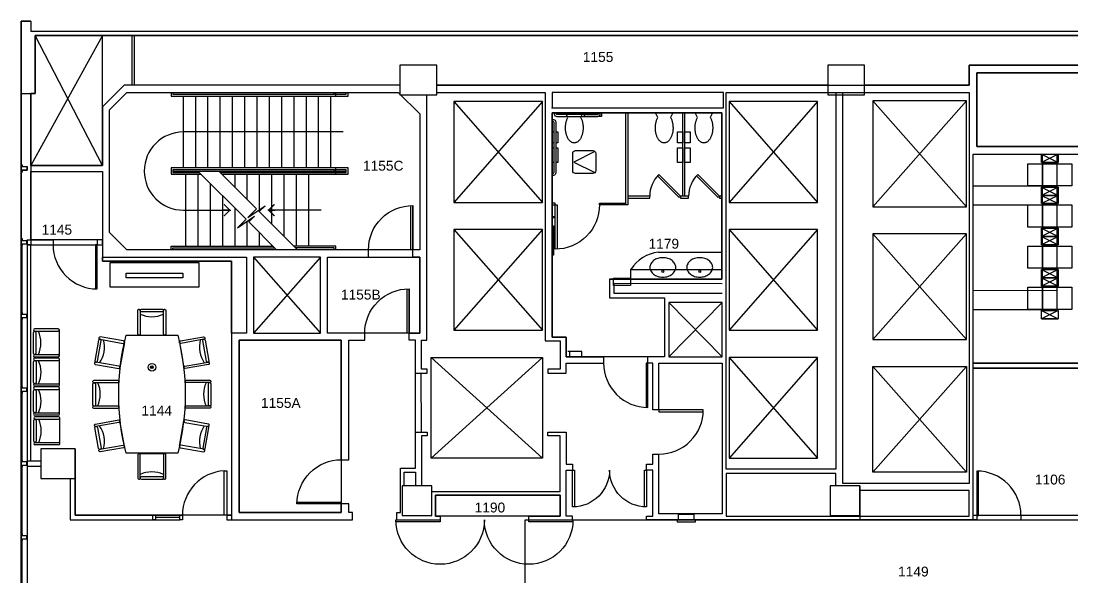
# Model space of a CAD drawing. Header units: inches. Extents: x 4 to 2210, y 3 to 2073.
# Drawn here: x 4 to 859, y 1620 to 2073 of the extents above; entities that cross this region are included whole.
import ezdxf
from ezdxf.enums import TextEntityAlignment as Align

# ---------------------------------------------------------------- set-up
doc = ezdxf.new("R2010")
doc.units = ezdxf.units.IN
doc.header["$MEASUREMENT"] = 0
for name, color, linetype in [('Planon_construction', 253, 'Continuous'), ('Planon_floor', 1, 'Continuous'), ('Planon_space', 40, 'Continuous'), ('Planon_space_number', 30, 'Continuous')]:
    doc.layers.add(name, color=color, linetype=linetype)
doc.styles.add('1Front_1100_A-4_Data_Elec 07 26 18_RDI BASE$0$IA Notes', font='ARIALN.TTF', dxfattribs={"width": 0.8})
doc.styles.get("Standard").update_dxf_attribs({"font": 'arial.ttf'})

# ---------------------------------------------------------------- blocks, each defined once
blk = doc.blocks.new('1Front_1100_A-4_Data_Elec 07 26 18_RDI BASE$0$444BTH24$0$DOOR2545')
blk.add_lwpolyline([(0, 0), (17.68, -17.68), (18.74, -16.62), (1.06, 1.06)], close=True)
blk.add_arc((0, 0), 25, 315, 360)
blk = doc.blocks.new('1Front_1100_A-4_Data_Elec 07 26 18_RDI BASE$0$444BTH24$0$SINK-C')
blk.add_lwpolyline([(-10.56, 0, 0.126822), (-9.81, -2.91, 0.10607), (-7.47, -5.6, 0.085783), (-4.16, -7.29, 0.075445), (0, -7.92, 0.075445), (4.16, -7.29, 0.085783), (7.47, -5.6, 0.10607), (9.81, -2.91, 0.126822), (10.56, 0, 0.126822), (9.81, 2.91, 0.10607), (7.47, 5.6, 0.085783), (4.16, 7.29, 0.075445), (0, 7.92, 0.075445), (-4.16, 7.29, 0.085783), (-7.47, 5.6, 0.10607), (-9.81, 2.91, 0.126822)], format="xyb", close=True)
blk.add_circle((0, 3.37), 0.75)
blk = doc.blocks.new('1Front_1100_A-4_Data_Elec 07 26 18_RDI BASE$0$444BTH24$0$TOILET')
blk.add_lwpolyline([(5.88, 19.3), (6.08, 18.75), (6.27, 18.2), (6.44, 17.64), (6.6, 17.05), (6.74, 16.45), (6.86, 15.84), (6.96, 15.23), (7.04, 14.61), (7.1, 13.97), (7.14, 13.33), (7.16, 12.69), (7.18, 12.05), (7.16, 11.41), (7.11, 10.77), (7.07, 10.14), (6.99, 9.52), (6.89, 8.89), (6.79, 8.28), (6.64, 7.67), (6.5, 7.09), (6.33, 6.52), (6.14, 5.95), (5.94, 5.42), (5.72, 4.89), (5.49, 4.39), (5.13, 3.72), (6.99, 0.02), (-6.99, 0.02), (-5.14, 3.72), (-5.41, 4.23), (-5.64, 4.72), (-5.88, 5.23), (-6.08, 5.78), (-6.27, 6.33), (-6.44, 6.89), (-6.6, 7.48), (-6.74, 8.08), (-6.86, 8.69), (-6.96, 9.3), (-7.04, 9.92), (-7.1, 10.56), (-7.14, 11.2), (-7.16, 11.84), (-7.18, 12.48), (-7.16, 13.13), (-7.11, 13.77), (-7.07, 14.39), (-6.99, 15.02), (-6.89, 15.64), (-6.79, 16.25), (-6.64, 16.86), (-6.5, 17.44), (-6.33, 18.02), (-6.14, 18.58), (-5.94, 19.11), (-5.72, 19.64), (-5.49, 20.14), (-5.24, 20.63), (-4.97, 21.08), (-4.71, 21.52), (-4.41, 21.92), (-4.11, 22.3), (-3.8, 22.66), (-3.47, 22.98), (-3.14, 23.28), (-2.8, 23.55), (-2.44, 23.78), (-2.08, 23.98), (-1.72, 24.16), (-1.36, 24.3), (-0.99, 24.39), (-0.61, 24.47), (-0.24, 24.52), (0.11, 24.52), (0.49, 24.48), (0.86, 24.42), (1.24, 24.33), (1.6, 24.2), (1.97, 24.05), (2.33, 23.84), (2.68, 23.63), (3.02, 23.37), (3.36, 23.08), (3.69, 22.77), (4, 22.42), (4.32, 22.05), (4.6, 21.66), (4.89, 21.22), (5.16, 20.78), (5.41, 20.3), (5.64, 19.81)], close=True)
blk = doc.blocks.new('1Front_1100_A-4_Data_Elec 07 26 18_RDI BASE$0$AHEAD')
blk.add_line((-0.19, 0), (-1.33, 0))
at = {"const_width": 0.25}
blk.add_lwpolyline([(-1.25, -1.06), (-0.19, 0), (-1.25, 1.06)], dxfattribs=at)
blk = doc.blocks.new('1Front_1100_A-4_Data_Elec 07 26 18_RDI BASE$0$BaseBldg-WinFrame')
for p, q in [((0, 1.5), (0, -1.5)), ((4, 1.5), (0, 1.5)), ((0.25, 1.25), (5, 1.25)), ((0.25, -1.25), (0.25, 1.25)), ((4, 1.5), (4, 2.75)), ((4, 2.75), (4.25, 2.75)), ((4.25, 1.5), (4.25, 2.75)), ((4.25, 1.5), (4.75, 1.5)), ((4.75, 2.75), (5, 2.75)), ((4.75, 1.5), (4.75, 2.75)), ((5, 1.25), (5, 2.75)), ((0, -1.5), (4, -1.5)), ((5, -1.25), (0.25, -1.25)), ((4, -2.75), (4, -1.5)), ((4.25, -2.75), (4, -2.75)), ((4.25, -1.5), (4.75, -1.5)), ((4.25, -1.5), (4.25, -2.75)), ((4.75, -1.5), (4.75, -2.75)), ((5, -2.75), (4.75, -2.75)), ((5, -2.75), (5, -1.25))]:
    blk.add_line(p, q)
blk = doc.blocks.new('1Front_1100_A-4_Data_Elec 07 26 18_RDI BASE$0$30DOOR')
for p, q in [((0, 0), (0, 4)), ((36, 0), (36, 4))]:
    blk.add_line(p, q)
blk.add_lwpolyline([(0, -36), (0, 0), (2, 0), (2, -36)], close=True)
blk.add_arc((0, 0), 36, 273.18474, 0)
blk = doc.blocks.new('1Front_1100_A-4_Data_Elec 07 26 18_RDI BASE$0$IDF_Rack')
for p, q in [((0, 9), (36, 9)), ((0, -9), (0, 9)), ((11.25, 16.75), (24.75, 16.75)), ((11.25, 10), (11.25, 16.75)), ((24.75, 16.75), (11.25, 10)), ((11.25, 16.75), (24.75, 10)), ((24.75, 10), (11.25, 10)), ((12.25, 10), (23.75, 10)), ((12.25, -10), (12.25, 10)), ((23.75, 10), (23.75, -10)), ((24.75, 16.75), (24.75, 10)), ((36, 9), (36, -9)), ((36, -9), (0, -9)), ((11.25, -10), (24.75, -10)), ((11.25, -16.75), (11.25, -10)), ((11.25, -10), (24.75, -16.75)), ((24.75, -10), (11.25, -16.75)), ((11.25, -16.75), (24.75, -16.75)), ((24.75, -16.75), (11.25, -16.75)), ((23.75, -10), (12.25, -10)), ((24.75, -10), (24.75, -16.75))]:
    blk.add_line(p, q)
blk = doc.blocks.new('1Front_1100_A-4_Data_Elec 07 26 18_RDI BASE$0$Fire Extinguisher Cabinet (IA)')
for points in [[(-0.0781, -0.013), (0.0781, -0.013), (0.0781, 0), (-0.0781, 0)], [(-0.0651, 0.0521), (0.0651, 0.0521), (0.0651, 0), (-0.0651, 0)]]:
    blk.add_lwpolyline(points, close=True)
at = {"style": '1Front_1100_A-4_Data_Elec 07 26 18_RDI BASE$0$IA Notes', "width": 0.75}
for tag, p in [('FIRE_EXTINGUISHER_CABINET', (0, -0.1068)), ('STATUS', (0, -0.2586)), ('SPARE', (0, -0.4103))]:
    blk.add_attdef(tag, text='', height=0.0938, dxfattribs=at).set_placement(p, align=Align.MIDDLE_CENTER)
blk = doc.blocks.new('1Front_1100_A-4_Data_Elec 07 26 18_RDI BASE$0$Access Panel')
for p, q in [((23, 11.3), (1, 0.3)), ((1, 0.3), (23, -10.7))]:
    blk.add_line(p, q)
blk.add_lwpolyline([(3, 12.3), (21, 12.3, -0.414214), (24, 9.3), (24, -8.7, -0.414214), (21, -11.7), (3, -11.7, -0.414214), (0, -8.7), (0, 9.3, -0.414214)], format="xyb", close=True)
blk = doc.blocks.new('Floor outlet')
blk.add_hatch(color=256).paths.add_polyline_path([(-1.06, 0, 1), (1.06, 0, 1)])
for radius in [3.01, 1.06]:
    blk.add_circle((0, 0), radius)
blk = doc.blocks.new('Furniture_Conftable_2')
at = {"layer": 'Planon_construction'}
for p, q in [((-22.4, 111.39), (-26.04, 90.7)), ((22.36, 111.39), (26, 90.7)), ((-27.02, 58.63), (-27.02, 79.63)), ((26.98, 79.63), (26.98, 58.63)), ((-22.4, 26.86), (-26.04, 47.55)), ((22.36, 26.86), (26, 47.55)), ((-10.52, 21), (10.48, 21))]:
    blk.add_line(p, q, dxfattribs=at)
at = {"layer": 'Planon_construction', "flags": 128}
for points in [[(-11.52, 137.38, -0.414208), (-10.65, 138.25), (-10.52, 138.25, -0.41423), (-9.52, 137.25), (-9.52, 118.13, -0.414218), (-10.4, 117.25), (-10.52, 117.25), (-10.52, 117.25, -0.414199), (-11.52, 118.25)], [(-8.81, 136.25, -0.414211), (-9.6, 137.04), (-9.6, 137.25), (-9.6, 137.25, -0.414194), (-8.6, 138.25), (8.6, 138.25, -0.414209), (9.4, 137.46), (9.4, 137.25, -0.41423), (8.4, 136.25)], [(9.35, 137.38, -0.414208), (10.23, 138.25), (10.35, 138.25, -0.41423), (11.35, 137.25), (11.35, 118.13, -0.414218), (10.48, 117.25), (10.35, 117.25), (10.35, 117.25, -0.414199), (9.35, 118.25)], [(-41.41, 113, 0.414211), (-42.05, 113.92), (-42.25, 113.96), (-42.25, 113.96, 0.414194), (-43.41, 113.14), (-46.4, 96.2, 0.414209), (-45.76, 95.28), (-45.55, 95.24, 0.41423), (-44.39, 96.06)], [(-42.04, 115.87, 0.414208), (-43.06, 115.16), (-43.08, 115.03, 0.41423), (-42.27, 113.87), (-23.43, 110.55, 0.414218), (-22.42, 111.26), (-22.4, 111.39), (-22.4, 111.39, 0.414199), (-23.21, 112.54)], [(42, 115.87, -0.414208), (43.02, 115.16), (43.04, 115.03, -0.41423), (42.23, 113.87), (23.39, 110.55, -0.414218), (22.38, 111.26), (22.36, 111.39), (22.36, 111.39, -0.414199), (23.17, 112.54)], [(41.36, 113, -0.414211), (42.01, 113.92), (42.21, 113.96), (42.21, 113.96, -0.414194), (43.37, 113.14), (46.36, 96.2, -0.414209), (45.72, 95.28), (45.51, 95.24, -0.41423), (44.35, 96.06)], [(-45.67, 95.31, 0.414208), (-46.68, 94.6), (-46.7, 94.47, 0.41423), (-45.89, 93.32), (-27.06, 90, 0.414218), (-26.04, 90.7), (-26.02, 90.83), (-26.02, 90.83, 0.414199), (-26.83, 91.99)], [(45.63, 95.31, -0.414208), (46.64, 94.6), (46.66, 94.47, -0.41423), (45.85, 93.32), (27.02, 90, -0.414218), (26, 90.7), (25.98, 90.83), (25.98, 90.83, -0.414199), (26.79, 91.99)], [(-47.15, 78.5, -0.414208), (-48.02, 79.38), (-48.02, 79.5, -0.41423), (-47.02, 80.5), (-27.9, 80.5, -0.414218), (-27.02, 79.63), (-27.02, 79.5), (-27.02, 79.5, -0.414199), (-28.02, 78.5)], [(-46.02, 60.33, -0.414211), (-46.81, 59.54), (-47.02, 59.54), (-47.02, 59.54, -0.414194), (-48.02, 60.54), (-48.02, 77.75, -0.414209), (-47.23, 78.54), (-47.02, 78.54, -0.41423), (-46.02, 77.54)], [(47.1, 80.63, -0.414208), (47.98, 79.75), (47.98, 79.63, -0.41423), (46.98, 78.63), (27.85, 78.63, -0.414218), (26.98, 79.5), (26.98, 79.63), (26.98, 79.63, -0.414199), (27.98, 80.63)], [(45.98, 77.92, -0.414211), (46.77, 78.71), (46.98, 78.71), (46.98, 78.71, -0.414194), (47.98, 77.71), (47.98, 60.5, -0.414209), (47.19, 59.71), (46.98, 59.71, -0.41423), (45.98, 60.71)], [(-47.15, 57.63, -0.414208), (-48.02, 58.5), (-48.02, 58.63, -0.41423), (-47.02, 59.63), (-27.9, 59.63, -0.414218), (-27.02, 58.75), (-27.02, 58.63), (-27.02, 58.63, -0.414199), (-28.02, 57.63)], [(47.1, 59.75, -0.414208), (47.98, 58.87), (47.98, 58.75, -0.41423), (46.98, 57.75), (27.85, 57.75, -0.414218), (26.98, 58.63), (26.98, 58.75), (26.98, 58.75, -0.414199), (27.98, 59.75)], [(-45.67, 42.94, -0.414208), (-46.68, 43.65), (-46.7, 43.78, -0.41423), (-45.89, 44.93), (-27.06, 48.26, -0.414218), (-26.04, 47.55), (-26.02, 47.42), (-26.02, 47.42, -0.414199), (-26.83, 46.26)], [(-41.41, 25.25, -0.414211), (-42.05, 24.33), (-42.25, 24.29), (-42.25, 24.29, -0.414194), (-43.41, 25.11), (-46.4, 42.05, -0.414209), (-45.76, 42.97), (-45.55, 43.01, -0.41423), (-44.39, 42.19)], [(45.63, 42.94, 0.414208), (46.64, 43.65), (46.66, 43.78, 0.41423), (45.85, 44.93), (27.02, 48.26, 0.414218), (26, 47.55), (25.98, 47.42), (25.98, 47.42, 0.414199), (26.79, 46.26)], [(41.36, 25.25, 0.414211), (42.01, 24.33), (42.21, 24.29), (42.21, 24.29, 0.414194), (43.37, 25.11), (46.36, 42.05, 0.414209), (45.72, 42.97), (45.51, 43.01, 0.41423), (44.35, 42.19)], [(-42.04, 22.38, -0.414208), (-43.06, 23.09), (-43.08, 23.22, -0.41423), (-42.27, 24.38), (-23.43, 27.7, -0.414218), (-22.42, 26.99), (-22.4, 26.86), (-22.4, 26.86, -0.414199), (-23.21, 25.71)], [(42, 22.38, 0.414208), (43.02, 23.09), (43.04, 23.22, 0.41423), (42.23, 24.38), (23.39, 27.7, 0.414218), (22.38, 26.99), (22.36, 26.86), (22.36, 26.86, 0.414199), (23.17, 25.71)], [(-11.52, 0.88, 0.414208), (-10.65, 0), (-10.52, 0, 0.41423), (-9.52, 1), (-9.52, 20.13, 0.414218), (-10.4, 21), (-10.52, 21), (-10.52, 21, 0.414199), (-11.52, 20)], [(9.35, 0.88, 0.414208), (10.23, 0), (10.35, 0, 0.41423), (11.35, 1), (11.35, 20.13, 0.414218), (10.48, 21), (10.35, 21), (10.35, 21, 0.414199), (9.35, 20)], [(-8.81, 2, 0.414211), (-9.6, 1.21), (-9.6, 1), (-9.6, 1, 0.414194), (-8.6, 0), (8.6, 0, 0.414209), (9.4, 0.79), (9.4, 1, 0.41423), (8.4, 2)]]:
    blk.add_lwpolyline(points, format="xyb", close=True, dxfattribs=at)
at = {"layer": 'Planon_construction'}
blk.add_lwpolyline([(-21.02, 117.13), (20.98, 117.13, -0.125), (20.98, 21.13), (-21.02, 21.13, -0.125), (-21.02, 117.13, -1)], format="xyb", dxfattribs=at)
for centre, start, end in [((-0.02, 155.56), 246.07253, 293.74955), ((-61.95, 107.7), 326.25049, 13.92751), ((61.91, 107.7), 166.07249, 213.74951), ((-65.33, 69.13), 336.07253, 23.74955), ((65.29, 69.13), 156.07253, 203.74955), ((-61.95, 30.55), 346.07249, 33.74951), ((61.91, 30.55), 146.25049, 193.92751), ((-0.02, -17.31), 66.25045, 113.92747)]:
    blk.add_arc(centre, 23.31, start, end, dxfattribs=at)
at = {"layer": 'Planon_construction', "xscale": 1.050000000000001, "yscale": 1.050000000000001, "zscale": 1.050000000000001}
blk.add_blockref('Floor outlet', (-0.02, 91.13), dxfattribs=at)
blk = doc.blocks.new('A-FURN-CONF-CHAIR')
at = {"layer": 'Planon_construction'}
for p, q in [((178, 226), (-204, 226)), ((-204, 186), (178, 186)), ((198, -214), (198, 206)), ((-222, -174), (-222, 166)), ((-182, 166), (-182, -174)), ((-204, -194), (178, -194)), ((178, -234), (-204, -234))]:
    blk.add_line(p, q, dxfattribs=at)
for centre, radius, start, end in [((-204, 206), 20, 90, 270), ((-202, 166), 20, 0, 180), ((-570, -4), 468, 336.1303, 23.8697), ((178, 206), 20, 270, 90), ((-204, -214), 20, 90, 270), ((-202, -174), 20, 180, 0), ((178, -214), 20, 270, 90)]:
    blk.add_arc(centre, radius, start, end, dxfattribs=at)

msp = doc.modelspace()

# ---------------------------------------------------------------- linework, layer by layer
at = {"layer": 'Planon_construction'}
for p, q in [((11.81, 2073.28), (11.81, 2064.9)), ((2208.88, 2064.9), (11.81, 2064.9)), ((70.06, 1955.72), (70.06, 2061.74)), ((94.06, 2021.03), (94.06, 2061.74)), ((96.06, 2021.03), (96.06, 2061.74)), ((135.81, 1953.9), (135.81, 2012.28)), ((145.81, 1953.9), (145.81, 2012.28)), ((155.81, 1953.9), (155.81, 2012.28)), ((165.81, 1953.9), (165.81, 2012.28)), ((175.81, 1953.9), (175.81, 2012.28)), ((185.81, 1953.9), (185.81, 2012.28)), ((195.81, 1953.9), (195.81, 2012.28)), ((205.81, 1953.9), (205.81, 2012.28)), ((215.81, 1953.9), (215.81, 2012.28)), ((225.81, 1953.9), (225.81, 2012.28)), ((235.81, 1953.9), (235.81, 2012.28)), ((245.81, 1953.9), (245.81, 2012.28)), ((255.81, 1953.9), (255.81, 2012.28)), ((258.31, 2013.78), (258.31, 2015.28)), ((259.81, 2012.28), (259.81, 2015.28)), ((427.81, 2007.78), (355.81, 1925.78)), ((355.81, 2007.78), (427.81, 1925.78)), ((651.56, 2007.78), (579.56, 1925.78)), ((579.56, 2007.78), (651.56, 1925.78)), ((772.56, 2008.28), (696.56, 1922.28)), ((696.56, 2008.28), (772.56, 1922.28)), ((495.7, 1925.25), (495.7, 1998.71)), ((542.04, 1930.78), (542.04, 1998.65)), ((543.54, 1930.78), (543.54, 1998.65)), ((834.06, 1965.41), (834.06, 1838.78)), ((846.06, 1965.41), (846.11, 1838.73)), ((127.31, 1951.28), (268.31, 1951.28)), ((258.31, 1950.15), (258.31, 1952.4)), ((259.81, 1948.65), (259.81, 1953.9)), ((137.81, 1890.28), (137.81, 1948.65)), ((147.81, 1890.28), (147.81, 1948.65)), ((167.81, 1948.1), (167.81, 1948.65)), ((177.81, 1938.1), (177.81, 1948.65)), ((187.81, 1928.1), (187.81, 1948.65)), ((197.81, 1918.1), (197.81, 1948.65)), ((207.81, 1908.1), (207.81, 1948.65)), ((217.81, 1898.1), (217.81, 1948.65)), ((227.81, 1890.28), (227.81, 1948.65)), ((237.81, 1890.28), (237.81, 1948.65)), ((157.81, 1890.28), (157.81, 1941.13)), ((777.94, 1939.35), (846.06, 1939.28)), ((167.81, 1890.28), (167.81, 1931.13)), ((177.81, 1890.28), (177.81, 1921.13)), ((247.81, 1919.47), (204.38, 1919.47)), ((435.7, 1923.73), (439.69, 1923.73)), ((777.94, 1923.85), (846.06, 1923.78)), ((187.81, 1890.28), (187.81, 1910.57)), ((197.81, 1890.28), (197.81, 1901.13)), ((355.81, 1903.78), (427.81, 1821.78)), ((427.81, 1903.78), (355.81, 1821.78)), ((579.56, 1903.78), (651.56, 1821.78)), ((651.56, 1903.78), (579.56, 1821.78)), ((696.56, 1900.28), (772.56, 1814.28)), ((772.56, 1900.28), (696.56, 1814.28)), ((4.25, 1891.92), (4.25, 1834.92)), ((4.5, 1891.92), (4.5, 1834.92)), ((70.06, 1892.01), (70.06, 1895.4)), ((207.81, 1890.28), (207.81, 1891.13)), ((522.12, 1885.28), (573.7, 1885.28)), ((247.31, 1881.15), (192.81, 1819.53)), ((192.81, 1881.15), (247.31, 1819.53)), ((499.74, 1863.28), (499.74, 1871.4)), ((499.74, 1871.32), (573.7, 1871.32)), ((777.87, 1854.3), (846, 1854.23)), ((573.94, 1844.28), (530.44, 1800.28)), ((530.44, 1844.28), (573.94, 1800.28)), ((4.24, 1831.93), (4.24, 1774.93)), ((4.49, 1831.93), (4.49, 1774.93)), ((777.87, 1838.8), (846, 1838.73)), ((427.81, 1799.78), (337.31, 1717.78)), ((337.31, 1799.78), (427.81, 1717.78)), ((449.92, 1804.51), (449.92, 1800.2)), ((579.56, 1799.78), (651.56, 1717.78)), ((651.56, 1799.78), (579.56, 1717.78)), ((696.56, 1792.28), (772.56, 1706.28)), ((772.56, 1792.28), (696.56, 1706.28)), ((777.94, 1795.03), (878.5, 1795.03)), ((878.5, 1791.03), (777.94, 1791.03)), ((329.44, 1739.03), (329.31, 1787.03)), ((4.23, 1771.95), (4.23, 1714.95)), ((4.48, 1771.95), (4.48, 1714.95)), ((4.22, 1711.97), (4.22, 1654.97)), ((4.47, 1711.97), (4.47, 1654.97)), ((19.8, 1715.36), (8.87, 1715.36)), ((685.81, 1695.28), (685.81, 1667.53)), ((133.06, 1669.54), (113.07, 1669.54)), ((171.06, 1671.54), (175.06, 1671.54)), ((666.31, 1670.65), (666.31, 1671.28)), ((782.44, 1671.28), (777.94, 1671.28)), ((171.06, 1667.54), (175.06, 1667.54)), ((4.21, 1651.98), (4.21, 1594.98)), ((4.46, 1651.98), (4.46, 1594.98))]:
    msp.add_line(p, q, dxfattribs=at)
for points in [[(2210.32, 2073.28), (1643.81, 2073.28), (2210.32, 2073.28), (2209.38, 633.18), (1749.23, 3.37), (630.18, 3.37), (469.11, 3.36), (463.87, 3.31), (460.68, 7.46), (3.8, 633.35), (3.8, 2073.28), (11.81, 2073.28), (3.8, 2073.28), (3.8, 633.35), (460.68, 7.46), (463.87, 3.31), (469.11, 3.36), (630.18, 3.37)], [(3.81, 2014.28), (15.19, 2014.28), (15.19, 2061.53), (2208.63, 2061.53), (1531.81, 2061.52)], [(70.06, 2061.53), (11.81, 1955.72), (70.06, 1955.72), (15.19, 2061.53)], [(341.81, 2021.03), (774.81, 2021.03), (774.81, 2037.28), (929.81, 2037.28)], [(899.81, 2031.15), (780.94, 2031.15), (780.94, 1971.15), (878.56, 1971.15), (878.56, 1965.03)], [(311.81, 2021.03), (87.57, 2021.03), (70.06, 2003.52)], [(286.31, 1887.28), (89.95, 1887.28), (75.81, 1901.42), (75.81, 2001.14), (89.95, 2015.28), (310.56, 2015.28), (328.06, 1997.78), (328.06, 1887.28), (322.31, 1887.28)], [(125.81, 2015.28), (125.81, 2012.28), (269.81, 2012.28), (269.81, 2015.28)], [(127.31, 2015.28), (127.31, 2013.78), (268.31, 2013.78), (268.31, 2015.28)], [(324.56, 1787.03), (334.06, 1787.03), (334.06, 1790.15), (329.44, 1790.15), (329.44, 1813.78), (333.81, 1813.78), (333.81, 2013.28)], [(341.81, 2015.28), (430.06, 2015.28), (430.06, 1813.15), (442.19, 1813.15), (442.19, 1790.15), (432.06, 1790.15), (432.06, 1787.03), (447.06, 1787.03), (447.06, 1795.03), (477.57, 1795.03)], [(666.31, 2015.28), (666.31, 1708.78), (577.31, 1708.78), (577.31, 2015.28), (774.81, 2015.28), (774.81, 1697.28), (672.06, 1697.28), (672.06, 2015.28)], [(482.19, 1863.28), (573.7, 1863.28), (573.7, 1998.65), (435.81, 1998.65), (435.81, 1816.28), (447.06, 1816.28), (447.06, 1800.28), (477.69, 1800.28)], [(497.2, 1998.71), (497.2, 1923.73), (474.19, 1923.73), (474.19, 1925.23), (495.75, 1925.23)], [(437.2, 1974.22), (435.7, 1974.22), (435.7, 1983.22), (437.2, 1983.22)], [(438.7, 1983.22), (440.2, 1983.22), (440.2, 1974.22), (438.7, 1974.22)], [(437.2, 1958.22), (435.7, 1958.22), (435.7, 1970.22), (437.2, 1970.22)], [(438.7, 1970.22), (440.2, 1970.22), (440.2, 1958.22), (438.7, 1958.22)], [(11.81, 1950.84), (70.06, 1950.84), (70.06, 1881.15)], [(167.26, 1948.65), (269.81, 1948.65), (269.81, 1953.9), (125.81, 1953.9), (125.81, 1948.65), (150.28, 1948.65)], [(165.76, 1950.15), (268.31, 1950.15), (268.31, 1952.4), (127.31, 1952.4), (127.31, 1950.15), (148.78, 1950.15)], [(147.66, 1951.28), (186.74, 1912.19), (179.7, 1905.15), (193.72, 1914.52), (189.07, 1909.87), (211.66, 1887.28)], [(164.63, 1951.28), (195.23, 1920.68), (188.18, 1913.64), (202.21, 1923), (197.56, 1918.35), (228.63, 1887.28)], [(438.19, 1923.73), (438.19, 1925.23), (435.7, 1925.23)], [(497.25, 1929.28), (515.04, 1929.28), (515.04, 1930.78), (497.25, 1930.78)], [(573.7, 1930.78), (571.7, 1930.78), (571.7, 1929.28), (573.7, 1929.28)], [(319.31, 1819.53), (328.06, 1819.53), (328.06, 1881.15), (322.31, 1881.15), (322.31, 1923.28)], [(435.79, 1914.27), (437.67, 1914.27), (437.67, 1913.35), (435.7, 1913.35)], [(8.9, 1891.9), (8.81, 636.76)], [(8.91, 1895.4), (8.9, 1891.4), (29.84, 1891.4)], [(70.07, 1895.4), (65.81, 1895.4), (65.81, 1891.4), (70.06, 1891.4)], [(125.81, 1887.28), (125.81, 1890.28), (208.66, 1890.28)], [(127.31, 1887.28), (127.31, 1888.78), (210.16, 1888.78)], [(259.81, 1887.28), (259.81, 1890.28), (225.63, 1890.28)], [(258.31, 1887.28), (258.31, 1888.78), (227.13, 1888.78)], [(175.06, 1819.54), (175.06, 1877.91), (70.05, 1877.91), (70.06, 1881.15), (187.06, 1881.15), (187.06, 1819.53), (175.06, 1819.53), (175.06, 1667.53), (273.31, 1667.53)], [(482.2, 1863.28), (482.2, 1848.28), (527.06, 1848.28), (527.06, 1800.28), (513.69, 1800.28)], [(573.94, 1859.53), (485.95, 1859.9), (485.95, 1852.03), (573.94, 1852.03)], [(309.31, 1667.53), (309.31, 1673.65), (312.31, 1673.65), (312.31, 1709.65), (324.56, 1709.65), (324.56, 1813.78), (319.31, 1813.78), (319.31, 1855.53)], [(264.19, 1716.53), (264.19, 1813.78), (181.19, 1813.78), (181.19, 1673.65), (264.19, 1673.65), (264.19, 1682.03)], [(459.92, 1800.2), (459.92, 1804.51), (448.31, 1804.51)], [(558.56, 1757.03), (517.69, 1757.03), (517.69, 1795.03), (513.57, 1795.03), (513.57, 1800.28)], [(324.56, 1739.03), (334.06, 1739.03), (334.06, 1735.9), (329.44, 1735.9), (329.44, 1695.28)], [(337.81, 1690.78), (442.19, 1690.78), (442.19, 1735.9), (432.06, 1735.9), (432.06, 1739.03), (447.06, 1739.03), (447.06, 1713.03), (452.37, 1713.03), (452.37, 1708.15)], [(47.81, 1725.28), (47.81, 1671.54), (133.06, 1671.54)], [(780.94, 1707.28), (780.94, 1667.53), (512.37, 1667.53), (512.37, 1670.65), (517.69, 1670.65), (517.69, 1708.15), (512.37, 1708.15), (512.37, 1713.03), (517.69, 1713.03), (517.69, 1721.03), (522.56, 1721.03)], [(8.87, 1715.36), (8.87, 1711.36), (19.8, 1711.36)], [(315.44, 1695.28), (315.44, 1706.53), (324.56, 1706.53), (324.56, 1695.28)], [(452.37, 1667.53), (452.37, 1670.65), (447.06, 1670.65), (447.06, 1708.15), (453.87, 1708.15)], [(666.31, 1695.28), (666.31, 1705.4), (577.31, 1705.4), (577.31, 1670.65), (774.81, 1670.65), (774.81, 1691.53), (685.81, 1691.53)], [(43.81, 1701.29), (43.81, 1667.54), (133.06, 1667.54)], [(416.62, 1667.53), (416.62, 1670.65), (442.19, 1670.65), (442.19, 1687.65), (340.94, 1687.65), (340.94, 1670.65), (344.62, 1670.65), (344.62, 1667.53)], [(925.81, 1671.28), (816.94, 1671.28), (816.94, 1667.53), (931.94, 1667.53), (931.94, 1670.65), (928.94, 1670.65), (928.94, 1691.53), (1019.44, 1691.53), (1019.44, 1670.65), (1015.94, 1670.65), (1015.94, 1667.53), (1029.94, 1667.53)], [(273.26, 1667.53), (273.26, 1673.7), (270.31, 1673.7), (270.31, 1680.53), (264.19, 1680.53)]]:
    msp.add_lwpolyline(points, dxfattribs=at)
for points in [[(311.81, 2037.28), (311.81, 2013.28), (341.81, 2013.28), (341.81, 2037.28)], [(659.81, 2037.28), (659.81, 2013.28), (689.81, 2013.28), (689.81, 2037.28)], [(435.81, 2015.28), (435.81, 2002.78), (575.06, 2002.78), (575.06, 2015.28)], [(427.81, 1925.78), (427.81, 2007.78), (355.81, 2007.78), (355.81, 1925.78)], [(579.56, 2007.78), (579.56, 1925.78), (651.56, 1925.78), (651.56, 2007.78)], [(696.56, 2008.28), (696.56, 1922.28), (772.56, 1922.28), (772.56, 2008.28)], [(447.82, 1979.37), (447.62, 1979.92), (447.43, 1980.47), (447.26, 1981.03), (447.1, 1981.62), (446.96, 1982.22), (446.83, 1982.83), (446.74, 1983.44), (446.66, 1984.06), (446.6, 1984.7), (446.55, 1985.34), (446.52, 1986.62), (446.54, 1987.26), (446.58, 1987.9), (446.63, 1988.53), (446.71, 1989.15), (446.8, 1989.78), (446.91, 1990.39), (447.05, 1991), (447.19, 1991.58), (447.37, 1992.15), (447.55, 1992.72), (447.76, 1993.25), (447.97, 1993.78), (448.21, 1994.28), (448.57, 1994.95), (446.71, 1998.65), (460.69, 1998.65), (458.84, 1994.95), (459.11, 1994.44), (459.34, 1993.95), (459.58, 1993.44), (459.78, 1992.89), (459.97, 1992.34), (460.14, 1991.78), (460.3, 1991.19), (460.44, 1990.59), (460.56, 1989.98), (460.65, 1989.37), (460.73, 1988.75), (460.8, 1988.11), (460.84, 1987.47), (460.86, 1986.83), (460.87, 1986.19), (460.86, 1985.54), (460.81, 1984.9), (460.76, 1984.28), (460.69, 1983.65), (460.59, 1983.03), (460.48, 1982.42), (460.34, 1981.81), (460.2, 1981.23), (460.03, 1980.65), (459.84, 1980.09), (459.64, 1979.56), (459.42, 1979.03), (459.19, 1978.53), (458.94, 1978.04), (458.67, 1977.59), (458.4, 1977.15), (458.11, 1976.75), (457.81, 1976.37), (457.5, 1976.01), (457.17, 1975.69), (456.84, 1975.39), (456.5, 1975.12), (456.14, 1974.89), (455.78, 1974.69), (455.42, 1974.51), (455.06, 1974.37), (454.69, 1974.28), (454.31, 1974.2), (453.94, 1974.15), (453.58, 1974.15), (453.21, 1974.19), (452.83, 1974.25), (452.46, 1974.34), (452.1, 1974.47), (451.72, 1974.62), (451.37, 1974.83), (451.02, 1975.04), (450.68, 1975.29), (450.33, 1975.59), (450.01, 1975.9), (449.69, 1976.25), (449.38, 1976.62), (449.1, 1977.01), (448.8, 1977.45), (448.54, 1977.89), (448.29, 1978.37), (448.05, 1978.86)], [(461.93, 1995.65), (461.93, 1998.65), (475.93, 1998.65), (475.93, 1995.65)], [(539.04, 1974.22), (537.54, 1974.22), (537.54, 1983.22), (539.04, 1983.22), (542.04, 1983.22), (542.04, 1974.22)], [(543.54, 1983.22), (545.04, 1983.22), (548.04, 1983.22), (548.04, 1974.22), (545.04, 1974.22), (543.54, 1974.22)], [(539.04, 1958.22), (537.54, 1958.22), (537.54, 1970.22), (539.04, 1970.22), (542.04, 1970.22), (542.04, 1958.22)], [(545.04, 1970.22), (548.04, 1970.22), (548.04, 1958.22), (545.04, 1958.22), (543.54, 1958.22), (543.54, 1970.22)], [(546.7, 1929.28), (546.7, 1930.78), (540.04, 1930.78), (540.04, 1929.28)], [(427.81, 1821.78), (427.81, 1903.78), (355.81, 1903.78), (355.81, 1821.78)], [(435.7, 1882.77), (435.7, 1906.77), (436.7, 1906.77), (436.7, 1882.77)], [(579.56, 1903.78), (579.56, 1821.78), (651.56, 1821.78), (651.56, 1903.78)], [(696.56, 1900.28), (696.56, 1814.28), (772.56, 1814.28), (772.56, 1900.28)], [(76.27, 1876.86), (148.27, 1876.86), (148.27, 1856.86), (76.27, 1856.86)], [(247.31, 1819.53), (247.31, 1881.15), (192.81, 1881.15), (192.81, 1819.53)], [(89.27, 1868.36), (135.27, 1868.36), (135.27, 1864.36), (89.27, 1864.36)], [(485.48, 1858.28), (485.48, 1864.28), (499.48, 1864.28), (499.48, 1858.28)], [(530.44, 1844.28), (530.44, 1800.28), (573.94, 1800.28), (573.94, 1844.28)], [(337.31, 1799.78), (427.81, 1799.78), (427.81, 1717.78), (337.31, 1717.78)], [(579.56, 1717.78), (651.56, 1717.78), (651.56, 1799.78), (579.56, 1799.78)], [(772.56, 1706.28), (696.56, 1706.28), (696.56, 1792.28), (772.56, 1792.28)], [(19.81, 1725.28), (19.81, 1701.28), (47.81, 1701.28), (47.81, 1725.28)], [(313.81, 1695.28), (313.81, 1671.28), (337.81, 1671.28), (337.81, 1695.28)], [(661.81, 1695.28), (661.81, 1671.28), (685.81, 1671.28), (685.81, 1695.28)], [(113.07, 1667.54), (111.07, 1667.54), (111.07, 1671.54), (113.07, 1671.54)], [(135.06, 1667.54), (133.06, 1667.54), (133.06, 1671.54), (135.06, 1671.54)]]:
    msp.add_lwpolyline(points, close=True, dxfattribs=at)
for points in [[(436.7, 1947.79), (435.7, 1947.79), (435.7, 1949.29), (436.2, 1949.29, 0.414214), (437.2, 1950.29), (437.2, 1990.72, 0.414214), (436.2, 1991.72), (435.7, 1991.72), (435.7, 1993.22), (436.7, 1993.22, -0.414214), (438.7, 1991.22), (438.7, 1949.79, -0.414214)], [(472.85, 1995.65, 0.414214), (474.85, 1997.65), (474.85, 1998.65), (473.35, 1998.65), (473.35, 1998.15, -0.414214), (472.35, 1997.15), (439.85, 1997.15, -0.414214), (438.85, 1998.15), (438.85, 1998.65), (437.35, 1998.65), (437.35, 1997.65, 0.414214), (439.35, 1995.65)]]:
    msp.add_lwpolyline(points, format="xyb", close=True, dxfattribs=at)
for points in [[(265.81, 1983.09), (135.81, 1983.09, 1), (135.81, 1919.47), (174.45, 1919.47)], [(777.94, 1667.53), (777.94, 1965.03), (878.56, 1965.03, 0.414214), (914.56, 1929.03), (914.56, 1965.03), (913.06, 1965.03), (913.06, 1929.03)], [(283.31, 1819.53), (253.06, 1819.53), (253.06, 1881.15), (286.31, 1881.15), (286.31, 1887.28, -0.414214), (322.31, 1923.28), (322.31, 1887.28), (320.81, 1887.28), (320.81, 1923.28)], [(474.19, 1923.73, -0.414214), (438.19, 1887.73), (438.19, 1923.73), (439.69, 1923.73), (439.69, 1887.73)], [(8.9, 1895.4), (29.84, 1895.4), (29.82, 1891.4, 0.414214), (65.82, 1855.4), (65.82, 1891.4), (64.32, 1891.4), (64.32, 1855.4)], [(228.19, 1682.03), (264.19, 1682.03), (264.19, 1680.53), (228.19, 1680.53, -0.414214), (264.19, 1716.53), (270.31, 1716.53), (270.31, 1813.78), (283.31, 1813.78), (283.31, 1819.53, -0.414214), (319.31, 1855.53), (319.31, 1819.53), (317.81, 1819.53), (317.81, 1855.53)], [(477.57, 1800.28), (477.57, 1795.03, 0.414214), (513.57, 1759.03), (513.57, 1795.03), (512.07, 1795.03), (512.07, 1759.03)], [(522.56, 1757.03), (522.56, 1795.03), (573.94, 1795.03), (573.94, 1672.4), (522.56, 1672.4), (522.56, 1721.03, 0.414214), (558.56, 1757.03), (522.56, 1757.03), (522.56, 1755.53), (558.56, 1755.53)], [(510.87, 1678.15), (510.87, 1708.15), (512.37, 1708.15), (512.37, 1678.11, -0.413932), (482.37, 1708.15, -0.413932), (452.37, 1678.11), (452.37, 1708.15), (453.87, 1708.15), (453.87, 1678.15)], [(816.94, 1671.28, 0.414214), (780.94, 1707.28), (780.94, 1671.28), (782.44, 1671.28), (782.44, 1707.28)], [(452.62, 1666.03), (416.62, 1666.03), (416.62, 1667.53), (452.62, 1667.53, -1), (380.62, 1667.53, -1), (308.62, 1667.53), (344.62, 1667.53), (344.62, 1666.03), (308.62, 1666.03)]]:
    msp.add_lwpolyline(points, format="xyb", dxfattribs=at)
msp.add_arc((525.19, 1855.44), 30, 95.87735, 148.03513, dxfattribs=at)
msp.add_point((435.7, 2002.78), dxfattribs=at)
at = {"layer": 'Planon_floor'}
msp.add_lwpolyline([(2204.28, 2058.28), (2204.28, 2058.28), (1025.19, 2058.28), (1025.19, 2061.53), (15.19, 2061.53), (15.19, 2014.28), (11.82, 2014.28), (11.82, 1895.4), (11.82, 1891.4), (8.9, 1891.4), (8.8, 634.98), (466.19, 8.08), (1746.89, 8.08), (2204.28, 634.98), (2204.28, 2058.28), (2204.28, 2058.28)], dxfattribs=at)
at = {"layer": 'Planon_space'}
for points in [[(96.06, 2021.03), (87.57, 2021.03), (70.06, 2003.52), (70.06, 1955.72), (11.81, 1955.72), (11.81, 2014.28), (15.19, 2014.28), (15.19, 2061.53), (1017.31, 2061.53), (1017.31, 2021.03), (929.81, 2021.03), (929.81, 2037.28), (774.81, 2037.28), (774.81, 2021.03), (689.81, 2021.03), (689.81, 2037.28), (659.81, 2037.28), (659.81, 2021.03), (341.81, 2021.03), (341.81, 2037.28), (311.81, 2037.28), (311.81, 2021.03)], [(777.94, 1965.03), (878.56, 1965.03), (878.56, 1971.15), (780.94, 1971.15), (780.94, 2031.15), (899.81, 2031.15), (899.81, 2013.28), (918.56, 2013.28), (918.56, 1971.15), (914.56, 1971.15), (914.56, 1965.03), (918.56, 1965.03), (918.56, 1795.03), (777.94, 1795.03), (777.94, 1965.03)], [(75.81, 2001.14), (89.95, 2015.28), (310.56, 2015.28), (328.06, 1997.78), (328.06, 1887.28), (89.95, 1887.28), (75.81, 1901.42), (75.81, 2001.14)], [(435.81, 1998.65), (573.7, 1998.65), (573.7, 1863.28), (482.2, 1863.28), (482.2, 1848.28), (527.06, 1848.28), (527.06, 1800.28), (447.06, 1800.28), (447.06, 1816.28), (435.81, 1816.28), (435.81, 1998.65)], [(11.82, 1950.84), (70.06, 1950.84), (70.06, 1895.4), (11.82, 1895.4)], [(11.82, 1891.4), (70.06, 1891.4), (70.05, 1877.91), (175.06, 1877.91), (175.06, 1671.54), (47.81, 1671.54), (47.81, 1725.28), (19.81, 1725.28), (19.8, 1715.36), (11.82, 1715.36), (11.82, 1891.4)], [(253.06, 1881.15), (328.06, 1881.15), (328.06, 1819.53), (253.06, 1819.53), (253.06, 1881.15)], [(181.19, 1813.78), (264.19, 1813.78), (264.19, 1673.65), (181.19, 1673.65), (181.19, 1813.78)], [(777.94, 1791.03), (918.56, 1791.03), (918.56, 1695.28), (901.81, 1695.28), (901.81, 1671.28), (777.94, 1671.28), (777.94, 1791.03)], [(340.94, 1687.65), (442.19, 1687.65), (442.19, 1670.65), (340.94, 1670.65), (340.94, 1687.65)], [(882.56, 1607.78), (882.56, 1432.93), (813.56, 1432.93), (813.56, 1464.93), (816.56, 1464.93), (816.56, 1468.68), (813.56, 1468.68), (813.56, 1607.52), (644.69, 1607.52), (644.69, 1589.03), (596.94, 1589.03), (596.94, 1607.53), (413.85, 1607.54), (413.85, 1667.53), (1026.56, 1667.53), (1026.56, 1607.78), (882.56, 1607.78)]]:
    msp.add_lwpolyline(points, close=True, dxfattribs=at)

# ---------------------------------------------------------------- block references
at = {"layer": 'Planon_construction', "rotation": 180}
for name, p in [('1Front_1100_A-4_Data_Elec 07 26 18_RDI BASE$0$444BTH24$0$TOILET', (526.81, 1998.67)), ('1Front_1100_A-4_Data_Elec 07 26 18_RDI BASE$0$444BTH24$0$TOILET', (559.09, 1998.67)), ('1Front_1100_A-4_Data_Elec 07 26 18_RDI BASE$0$444BTH24$0$DOOR2545', (540.04, 1930.78)), ('1Front_1100_A-4_Data_Elec 07 26 18_RDI BASE$0$444BTH24$0$DOOR2545', (571.7, 1930.78)), ('1Front_1100_A-4_Data_Elec 07 26 18_RDI BASE$0$444BTH24$0$SINK-C', (525.7, 1872.92)), ('1Front_1100_A-4_Data_Elec 07 26 18_RDI BASE$0$444BTH24$0$SINK-C', (555.7, 1872.92)), ('1Front_1100_A-4_Data_Elec 07 26 18_RDI BASE$0$30DOOR', (171.06, 1671.54))]:
    msp.add_blockref(name, p, dxfattribs=at)
at = {"layer": 'Planon_construction'}
for name, p, xscale, yscale, zscale in [('1Front_1100_A-4_Data_Elec 07 26 18_RDI BASE$0$Access Panel', (452.41, 1958.39), 0.7800000000000001, 0.7800000000000001, 0.7800000000000001), ('1Front_1100_A-4_Data_Elec 07 26 18_RDI BASE$0$AHEAD', (174.45, 1919.47), 4.5, 4.5, 4.5), ('1Front_1100_A-4_Data_Elec 07 26 18_RDI BASE$0$AHEAD', (204.38, 1919.47), -4.5, 4.5, 4.5), ('A-FURN-CONF-CHAIR', (25.06, 1811.74), 0.05, 0.05, 0.05), ('A-FURN-CONF-CHAIR', (25.15, 1787.91), 0.05, 0.05, 0.05), ('A-FURN-CONF-CHAIR', (25.14, 1764.37), 0.05, 0.05, 0.05), ('A-FURN-CONF-CHAIR', (25.34, 1740.22), 0.05, 0.05, 0.05), ('1Front_1100_A-4_Data_Elec 07 26 18_RDI BASE$0$Fire Extinguisher Cabinet (IA)', (544.73, 1667.3), 96, 96, 96)]:
    msp.add_blockref(name, p, dxfattribs=dict(at, xscale=xscale, yscale=yscale, zscale=zscale))
for name, p in [('1Front_1100_A-4_Data_Elec 07 26 18_RDI BASE$0$IDF_Rack', (822.37, 1948.28)), ('1Front_1100_A-4_Data_Elec 07 26 18_RDI BASE$0$IDF_Rack', (822.37, 1914.78)), ('1Front_1100_A-4_Data_Elec 07 26 18_RDI BASE$0$IDF_Rack', (822.37, 1881.28)), ('1Front_1100_A-4_Data_Elec 07 26 18_RDI BASE$0$IDF_Rack', (822.37, 1847.78)), ('Furniture_Conftable_2', (110.26, 1700.6))]:
    msp.add_blockref(name, p, dxfattribs=at)
at = {"layer": 'Planon_construction', "xscale": -1}
for p in [(8.91, 1953.38), (8.9, 1893.4), (8.89, 1833.42), (8.88, 1773.43), (8.87, 1713.45), (8.86, 1653.47)]:
    msp.add_blockref('1Front_1100_A-4_Data_Elec 07 26 18_RDI BASE$0$BaseBldg-WinFrame', p, dxfattribs=at)

# ---------------------------------------------------------------- texts
at = {"layer": 'Planon_space_number'}
for s, p in [('1155', (460.61, 2040.05)), ('1155C', (281.84, 1951.61)), ('1145', (20.48, 1899.61)), ('1179', (514.05, 1888.19)), ('1155B', (263.89, 1846.78)), ('1155A', (198.87, 1758.67)), ('1144', (101.72, 1752.45)), ('1106', (828.21, 1696.41)), ('1190', (372.65, 1673.66)), ('1149', (716.99, 1621.59))]:
    msp.add_text(s, height=8, dxfattribs=at).set_placement(p)

doc.saveas('drawing.dxf')
